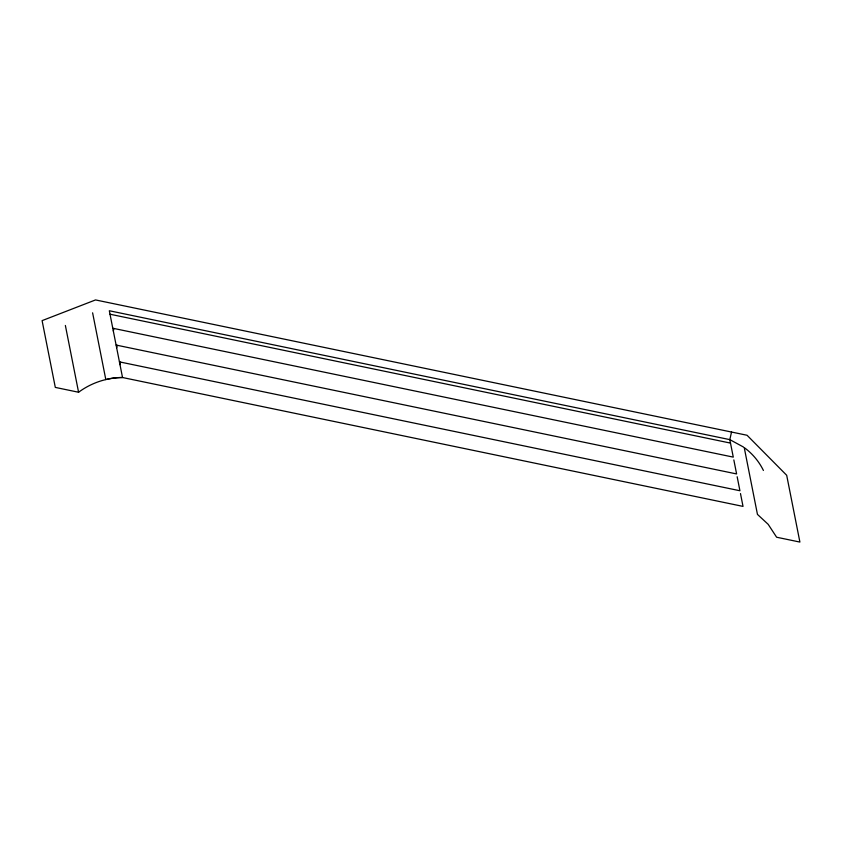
<?xml version="1.0" encoding="UTF-8"?>
<svg xmlns="http://www.w3.org/2000/svg" width="842" height="842" viewBox="0 0 842 842"><rect width="100%" height="100%" fill="white"/><g stroke="black" fill="none" stroke-linecap="round" stroke-linejoin="round"><path stroke-width="1.26" d="M113.333 331.043L113.912 328.517M116.67 347.862L117.238 345.325M119.996 364.681L120.564 362.144M731.54 432.041L729.814 439.629L733.277 457.122L112.786 328.243M763.42 470.457A64.571 62.95 -11.2 0 0 746.633 449.428L744.244 447.607L757.453 514.388L768.178 524.324L776.629 537.228L799.9 542.069L786.691 475.288L747.054 435.261L95.535 299.931L42.1 320.634L55.309 387.404L78.58 392.246A73.507 71.654 -11.2 0 1 103.124 380.268L107.187 379.247A58.698 57.224 -11.2 0 1 122.532 377.521L743.023 506.4L740.486 493.559M110.007 314.224L730.498 443.103M116.112 345.062L736.603 473.941L733.835 459.921M119.438 361.871L739.929 490.749L737.16 476.74M743.528 447.07L729.814 439.629L109.323 310.751L122.532 377.521A73.507 71.654 -11.2 0 0 106.945 379.321M92.609 312.824L105.818 379.595M65.371 325.465L78.58 392.246"/></g></svg>
